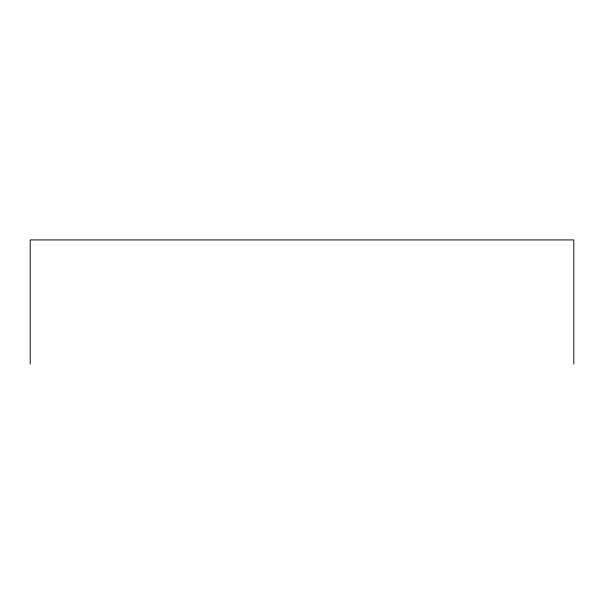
<?xml version="1.0" encoding="UTF-8"?>
<svg xmlns="http://www.w3.org/2000/svg" width="604" height="604" viewBox="0 0 604 604"><rect width="100%" height="100%" fill="white"/><g stroke="black" fill="none" stroke-linecap="round" stroke-linejoin="round"><path stroke-width="0.91" d="M573.8 364.069L573.8 239.931L30.2 239.931L30.2 364.069"/></g></svg>
